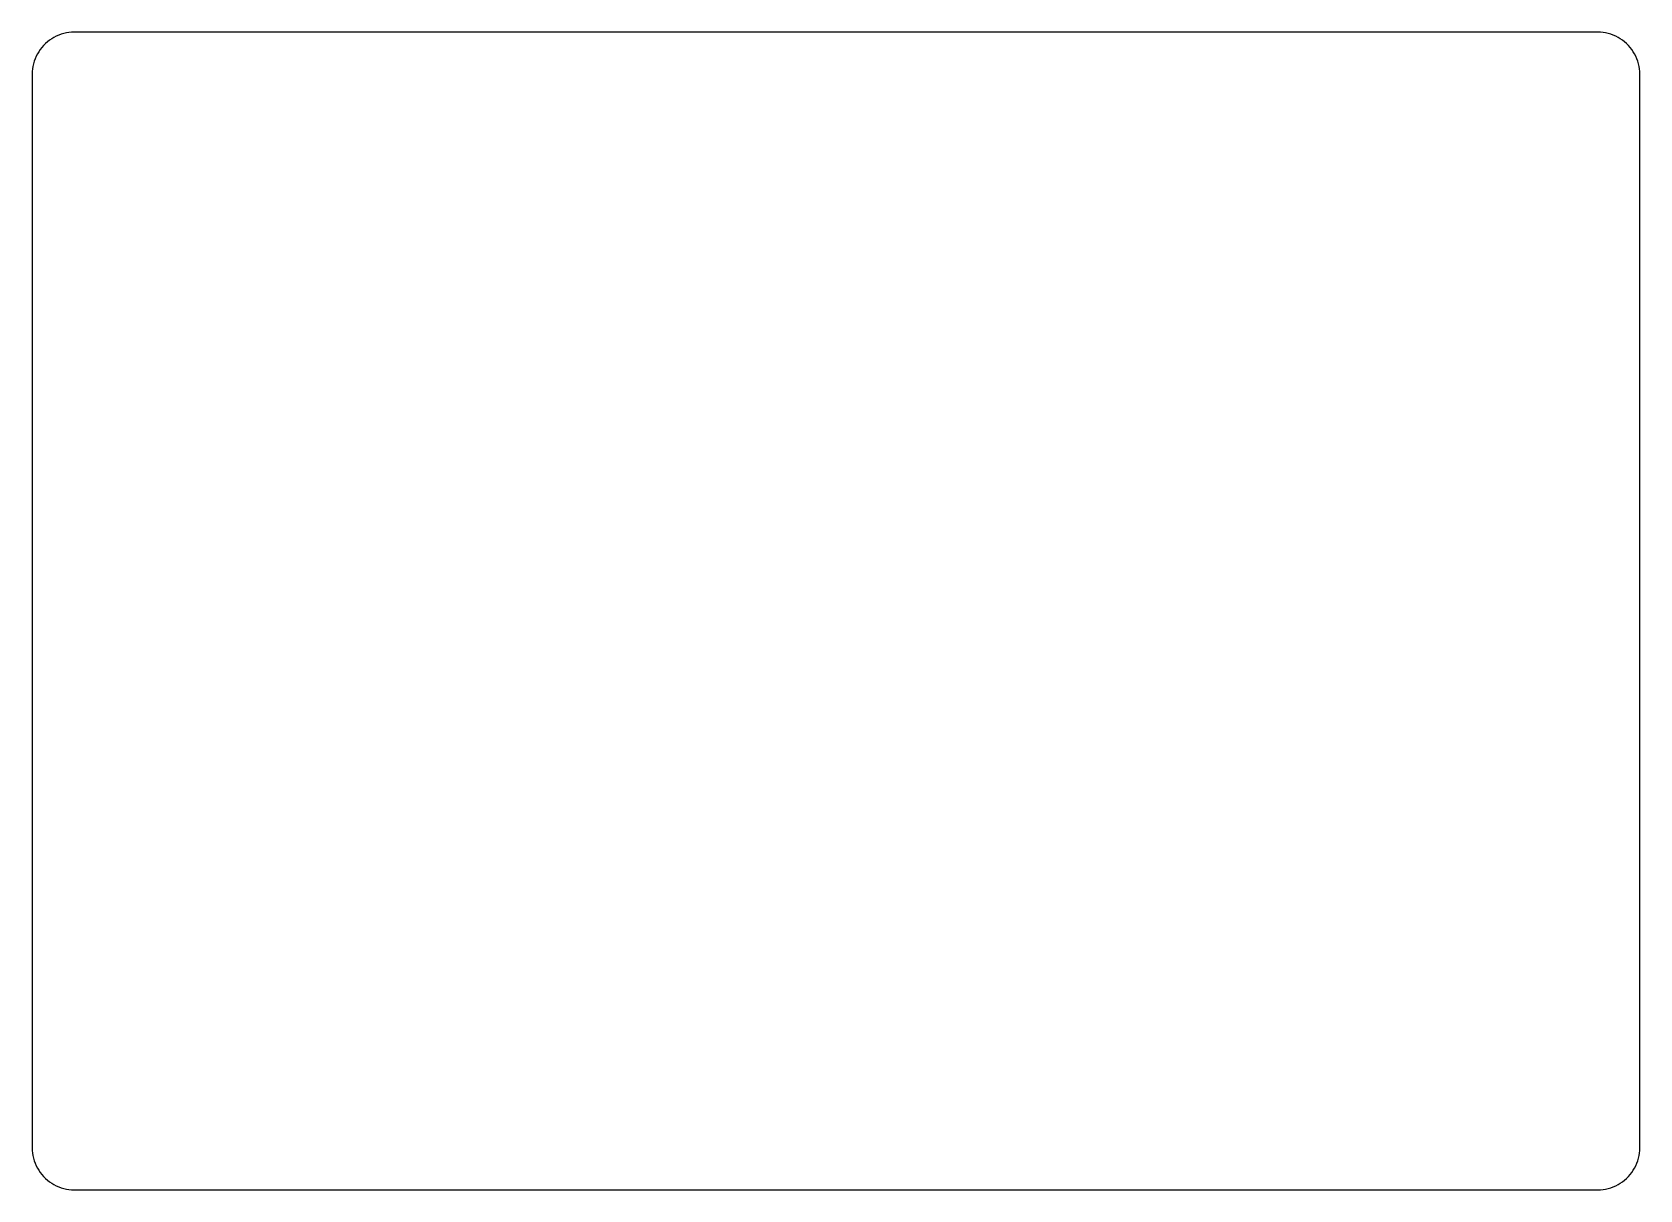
# Model space of a CAD drawing. Header units: metres. Extents: x 0 to 76.4, y 0 to 55.
import ezdxf

# ---------------------------------------------------------------- set-up
doc = ezdxf.new("R2010")
doc.units = ezdxf.units.M

msp = doc.modelspace()

# ---------------------------------------------------------------- linework, layer by layer
for p, q in [((1.749, 54.984), (1.625, 54.965)), ((1.874, 54.996), (1.749, 54.984)), ((2, 55), (1.874, 54.996)), ((74.36, 55), (2, 55)), ((74.486, 54.996), (74.36, 55)), ((74.611, 54.984), (74.486, 54.996)), ((74.735, 54.965), (74.611, 54.984)), ((0.459, 54.275), (0.382, 54.176)), ((0.542, 54.369), (0.459, 54.275)), ((0.631, 54.458), (0.542, 54.369)), ((0.725, 54.541), (0.631, 54.458)), ((0.824, 54.618), (0.725, 54.541)), ((0.928, 54.689), (0.824, 54.618)), ((1.036, 54.753), (0.928, 54.689)), ((1.148, 54.81), (1.036, 54.753)), ((1.264, 54.86), (1.148, 54.81)), ((1.382, 54.902), (1.264, 54.86)), ((1.503, 54.937), (1.382, 54.902)), ((1.625, 54.965), (1.503, 54.937)), ((74.857, 54.937), (74.735, 54.965)), ((74.978, 54.902), (74.857, 54.937)), ((75.096, 54.86), (74.978, 54.902)), ((75.212, 54.81), (75.096, 54.86)), ((75.323, 54.753), (75.212, 54.81)), ((75.432, 54.689), (75.323, 54.753)), ((75.536, 54.618), (75.432, 54.689)), ((75.635, 54.541), (75.536, 54.618)), ((75.729, 54.458), (75.635, 54.541)), ((75.818, 54.369), (75.729, 54.458)), ((75.901, 54.275), (75.818, 54.369)), ((75.978, 54.176), (75.901, 54.275)), ((0.063, 53.497), (0.035, 53.375)), ((0.098, 53.618), (0.063, 53.497)), ((0.14, 53.736), (0.098, 53.618)), ((0.19, 53.852), (0.14, 53.736)), ((0.247, 53.964), (0.19, 53.852)), ((0.311, 54.072), (0.247, 53.964)), ((0.382, 54.176), (0.311, 54.072)), ((76.049, 54.072), (75.978, 54.176)), ((76.113, 53.964), (76.049, 54.072)), ((76.17, 53.852), (76.113, 53.964)), ((76.22, 53.736), (76.17, 53.852)), ((76.262, 53.618), (76.22, 53.736)), ((76.297, 53.497), (76.262, 53.618)), ((76.325, 53.375), (76.297, 53.497)), ((0.004, 53.126), (0, 53)), ((0, 53), (0, 2)), ((0.016, 53.251), (0.004, 53.126)), ((0.035, 53.375), (0.016, 53.251)), ((76.344, 53.251), (76.325, 53.375)), ((76.356, 53.126), (76.344, 53.251)), ((76.36, 53), (76.356, 53.126)), ((76.36, 2), (76.36, 53)), ((0, 2), (0.004, 1.874)), ((0.004, 1.874), (0.016, 1.749)), ((0.016, 1.749), (0.035, 1.625)), ((0.035, 1.625), (0.063, 1.503)), ((76.297, 1.503), (76.325, 1.625)), ((76.325, 1.625), (76.344, 1.749)), ((76.344, 1.749), (76.356, 1.874)), ((76.356, 1.874), (76.36, 2)), ((0.063, 1.503), (0.098, 1.382)), ((0.098, 1.382), (0.14, 1.264)), ((0.14, 1.264), (0.19, 1.148)), ((0.19, 1.148), (0.247, 1.036)), ((0.247, 1.036), (0.311, 0.928)), ((0.311, 0.928), (0.382, 0.824)), ((0.382, 0.824), (0.459, 0.725)), ((75.901, 0.725), (75.978, 0.824)), ((75.978, 0.824), (76.049, 0.928)), ((76.049, 0.928), (76.113, 1.036)), ((76.113, 1.036), (76.17, 1.148)), ((76.17, 1.148), (76.22, 1.264)), ((76.22, 1.264), (76.262, 1.382)), ((76.262, 1.382), (76.297, 1.503)), ((0.459, 0.725), (0.542, 0.631)), ((0.542, 0.631), (0.631, 0.542)), ((0.631, 0.542), (0.725, 0.459)), ((0.725, 0.459), (0.824, 0.382)), ((0.824, 0.382), (0.928, 0.311)), ((0.928, 0.311), (1.036, 0.247)), ((1.036, 0.247), (1.148, 0.19)), ((1.148, 0.19), (1.264, 0.14)), ((1.264, 0.14), (1.382, 0.098)), ((1.382, 0.098), (1.503, 0.063)), ((1.503, 0.063), (1.625, 0.035)), ((1.625, 0.035), (1.749, 0.016)), ((1.749, 0.016), (1.874, 0.004)), ((1.874, 0.004), (2, 0)), ((2, 0), (74.36, 0)), ((74.36, 0), (74.486, 0.004)), ((74.486, 0.004), (74.611, 0.016)), ((74.611, 0.016), (74.735, 0.035)), ((74.735, 0.035), (74.857, 0.063)), ((74.857, 0.063), (74.978, 0.098)), ((74.978, 0.098), (75.096, 0.14)), ((75.096, 0.14), (75.212, 0.19)), ((75.212, 0.19), (75.323, 0.247)), ((75.323, 0.247), (75.432, 0.311)), ((75.432, 0.311), (75.536, 0.382)), ((75.536, 0.382), (75.635, 0.459)), ((75.635, 0.459), (75.729, 0.542)), ((75.729, 0.542), (75.818, 0.631)), ((75.818, 0.631), (75.901, 0.725))]:
    msp.add_line(p, q)

doc.saveas('drawing.dxf')
